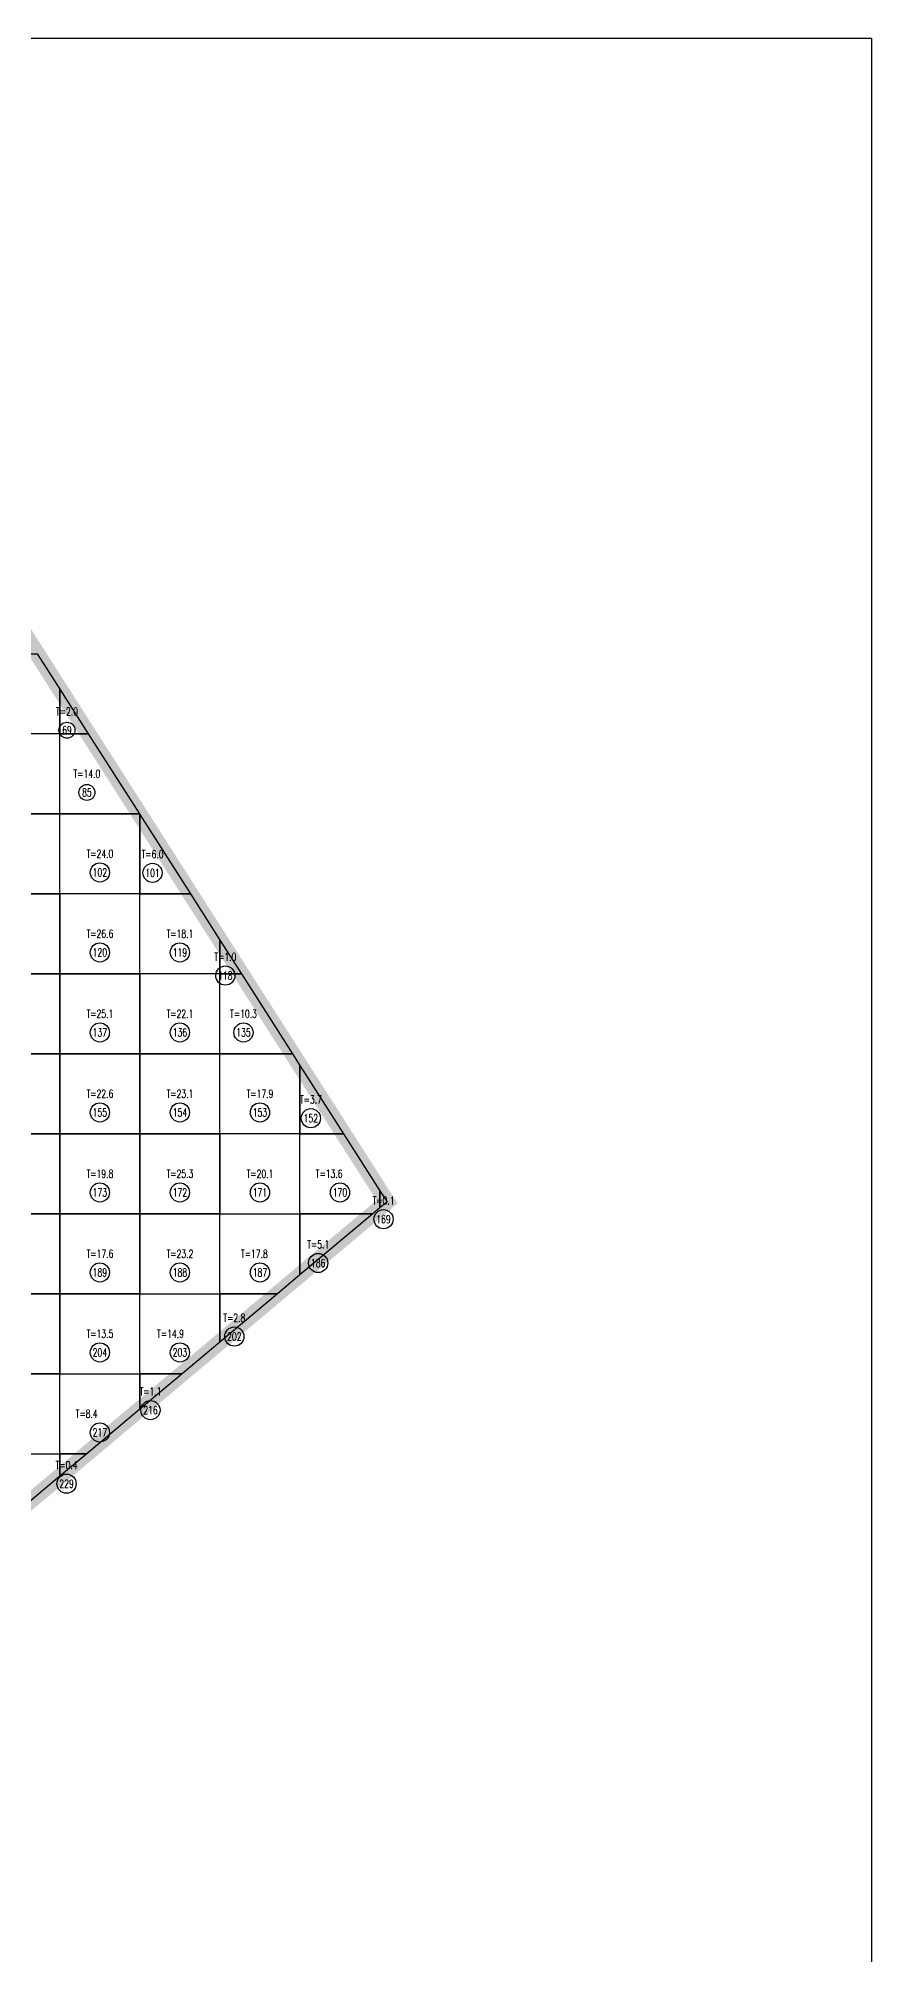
# Model space of a CAD drawing. Extents: x 4283 to 40403, y 1134 to 1764.
# Drawn here: x 20968.6 to 21012, y 1572.6 to 1672.4 of the extents above; entities that cross this region are included whole.
import ezdxf
from ezdxf.enums import TextEntityAlignment as Align

# ---------------------------------------------------------------- set-up
doc = ezdxf.new("R2010")
doc.units = 0
for name, color, linetype in [('tdz_25-3方格网', 2, 'Continuous'), ('tdz_25-3方格网计算', 7, 'Continuous'), ('tdz_土方计算图', 7, 'Continuous'), ('tdz_格田', 6, 'Continuous')]:
    doc.layers.add(name, color=color, linetype=linetype)
doc.styles.add('GLandNum', font='txt_____.ttf', dxfattribs={"width": 0.7, "height": 0.5})

msp = doc.modelspace()

# ---------------------------------------------------------------- linework, layer by layer
at = {"layer": 'tdz_25-3方格网', "linetype": 'Continuous'}
for points in [[(20969.722, 1638.456, 2827.5), (20969.722, 1636.137, 2827.489), (20965.555, 1636.137, 2827.79), (20965.555, 1640.304, 2827.504), (20968.543, 1640.304, 2827.5)], [(20971.202, 1636.137, 2827.483), (20969.722, 1636.137, 2827.489), (20969.722, 1638.456, 2827.5)], [(20965.555, 1636.137, 2827.79), (20965.555, 1631.97, 2827.795), (20969.722, 1631.97, 2827.351), (20969.722, 1636.137, 2827.489)], [(20969.722, 1636.137, 2827.489), (20971.202, 1636.137, 2827.483), (20973.861, 1631.97, 2827.452), (20969.722, 1631.97, 2827.351)], [(20965.555, 1631.97, 2827.795), (20965.555, 1627.804, 2828.012), (20969.722, 1627.804, 2827.181), (20969.722, 1631.97, 2827.351)], [(20973.889, 1631.926, 2827.451), (20973.889, 1627.804, 2827.369), (20969.722, 1627.804, 2827.181), (20969.722, 1631.97, 2827.351), (20973.861, 1631.97, 2827.452)], [(20976.519, 1627.804, 2827.419), (20973.889, 1627.804, 2827.369), (20973.889, 1631.926, 2827.451)], [(20965.555, 1627.804, 2828.012), (20965.555, 1623.637, 2828.341), (20969.722, 1623.637, 2827.365), (20969.722, 1627.804, 2827.181)], [(20969.722, 1627.804, 2827.181), (20969.722, 1623.637, 2827.365), (20973.889, 1623.637, 2827.219), (20973.889, 1627.804, 2827.369)], [(20978.055, 1625.396, 2827.401), (20978.055, 1623.637, 2827.388), (20973.889, 1623.637, 2827.219), (20973.889, 1627.804, 2827.369), (20976.519, 1627.804, 2827.419)], [(20979.178, 1623.637, 2827.387), (20978.055, 1623.637, 2827.388), (20978.055, 1625.396, 2827.401)], [(20965.555, 1623.637, 2828.341), (20965.555, 1619.47, 2828.438), (20969.722, 1619.47, 2827.428), (20969.722, 1623.637, 2827.365)], [(20969.722, 1623.637, 2827.365), (20969.722, 1619.47, 2827.428), (20973.889, 1619.47, 2827.403), (20973.889, 1623.637, 2827.219)], [(20973.889, 1623.637, 2827.219), (20973.889, 1619.47, 2827.403), (20978.055, 1619.47, 2827.258), (20978.055, 1623.637, 2827.388)], [(20978.055, 1623.637, 2827.388), (20979.178, 1623.637, 2827.387), (20981.836, 1619.47, 2827.355), (20978.055, 1619.47, 2827.258)], [(20965.555, 1619.47, 2828.438), (20965.555, 1615.304, 2828.537), (20969.722, 1615.304, 2827.771), (20969.722, 1619.47, 2827.428)], [(20969.722, 1619.47, 2827.428), (20969.722, 1615.304, 2827.771), (20973.889, 1615.304, 2827.228), (20973.889, 1619.47, 2827.403)], [(20973.889, 1619.47, 2827.403), (20973.889, 1615.304, 2827.228), (20978.055, 1615.304, 2827.327), (20978.055, 1619.47, 2827.258)], [(20982.222, 1618.866, 2827.35), (20982.222, 1615.304, 2827.297), (20978.055, 1615.304, 2827.327), (20978.055, 1619.47, 2827.258), (20981.836, 1619.47, 2827.355)], [(20984.495, 1615.304, 2827.323), (20982.222, 1615.304, 2827.297), (20982.222, 1618.866, 2827.35)], [(20965.555, 1615.304, 2828.537), (20965.555, 1611.137, 2828.806), (20969.722, 1611.137, 2828.084), (20969.722, 1615.304, 2827.771)], [(20969.722, 1615.304, 2827.771), (20969.722, 1611.137, 2828.084), (20973.889, 1611.137, 2827.202), (20973.889, 1615.304, 2827.228)], [(20973.889, 1615.304, 2827.228), (20973.889, 1611.137, 2827.202), (20978.055, 1611.137, 2827.242), (20978.055, 1615.304, 2827.327)], [(20978.055, 1615.304, 2827.327), (20978.055, 1611.137, 2827.242), (20982.222, 1611.137, 2827.282), (20982.222, 1615.304, 2827.297)], [(20986.019, 1611.137, 2827.332), (20982.222, 1611.137, 2827.282), (20982.222, 1615.304, 2827.297), (20984.495, 1615.304, 2827.323), (20986.389, 1612.336, 2827.299), (20986.389, 1611.447, 2827.313)], [(20986.389, 1611.447, 2827.313), (20986.389, 1612.336, 2827.299), (20986.758, 1611.757, 2827.295)], [(20965.555, 1611.137, 2828.806), (20965.555, 1606.97, 2828.809), (20969.722, 1606.97, 2827.96), (20969.722, 1611.137, 2828.084)], [(20969.722, 1611.137, 2828.084), (20969.722, 1606.97, 2827.96), (20973.889, 1606.97, 2827.407), (20973.889, 1611.137, 2827.202)], [(20973.889, 1611.137, 2827.202), (20973.889, 1606.97, 2827.407), (20978.055, 1606.97, 2827.506), (20978.055, 1611.137, 2827.242)], [(20981.052, 1606.97, 2827.577), (20978.055, 1606.97, 2827.506), (20978.055, 1611.137, 2827.242), (20982.222, 1611.137, 2827.282), (20982.222, 1607.952, 2827.518)], [(20982.222, 1611.137, 2827.282), (20986.019, 1611.137, 2827.332), (20982.222, 1607.952, 2827.518)], [(20965.555, 1606.97, 2828.809), (20965.555, 1602.804, 2828.452), (20969.722, 1602.804, 2828.02), (20969.722, 1606.97, 2827.96)], [(20969.722, 1606.97, 2827.96), (20969.722, 1602.804, 2828.02), (20973.889, 1602.804, 2827.892), (20973.889, 1606.97, 2827.407)], [(20976.085, 1602.804, 2827.821), (20973.889, 1602.804, 2827.892), (20973.889, 1606.97, 2827.407), (20978.055, 1606.97, 2827.506), (20978.055, 1604.457, 2827.724)], [(20978.055, 1606.97, 2827.506), (20981.052, 1606.97, 2827.577), (20978.055, 1604.457, 2827.724)], [(20965.555, 1602.804, 2828.452), (20965.555, 1598.637, 2828.246), (20969.722, 1598.637, 2828.111), (20969.722, 1602.804, 2828.02)], [(20971.118, 1598.637, 2828.066), (20969.722, 1598.637, 2828.111), (20969.722, 1602.804, 2828.02), (20973.889, 1602.804, 2827.892), (20973.889, 1600.961, 2827.929)], [(20973.889, 1602.804, 2827.892), (20976.085, 1602.804, 2827.821), (20973.889, 1600.961, 2827.929)], [(20966.151, 1594.47, 2828.311), (20965.555, 1594.47, 2828.363), (20965.555, 1598.637, 2828.246), (20969.722, 1598.637, 2828.111), (20969.722, 1597.466, 2828.135)], [(20969.722, 1598.637, 2828.111), (20971.118, 1598.637, 2828.066), (20969.722, 1597.466, 2828.135)]]:
    msp.add_polyline3d(points, close=True, dxfattribs=at)
at = {"layer": 'tdz_25-3方格网计算', "color": 7, "linetype": 'Continuous'}
for centre, radius in [((20970.092, 1636.324), 0.417), ((20971.127, 1633.081), 0.417), ((20971.805, 1628.915), 0.5), ((20974.546, 1628.893), 0.5), ((20971.805, 1624.748), 0.5), ((20975.972, 1624.748), 0.5), ((20978.336, 1623.544), 0.5), ((20971.805, 1620.581), 0.5), ((20975.972, 1620.581), 0.5), ((20979.281, 1620.581), 0.5), ((20971.805, 1616.415), 0.5), ((20975.972, 1616.415), 0.5), ((20980.139, 1616.415), 0.5), ((20982.79, 1616.113), 0.5), ((20971.805, 1612.248), 0.5), ((20975.972, 1612.248), 0.5), ((20980.139, 1612.248), 0.5), ((20984.305, 1612.248), 0.5), ((20986.573, 1610.852), 0.5), ((20983.171, 1608.572), 0.5), ((20971.805, 1608.081), 0.5), ((20975.972, 1608.081), 0.5), ((20980.139, 1608.081), 0.5), ((20978.805, 1604.741), 0.5), ((20971.805, 1603.915), 0.5), ((20975.972, 1603.915), 0.5), ((20974.438, 1600.91), 0.5), ((20971.805, 1599.748), 0.5), ((20970.071, 1597.079), 0.5)]:
    msp.add_circle(centre, radius, dxfattribs=at)
at = {"layer": 'tdz_土方计算图', "linetype": 'Continuous'}
for points in [[(20881.99, 1672.357), (21011.99, 1672.357)], [(21011.99, 1672.357), (21011.99, 1512.357)]]:
    msp.add_lwpolyline(points, dxfattribs=at)
at = {"layer": 'tdz_格田', "linetype": 'Continuous', "lineweight": 60, "const_width": 0.833}
msp.add_lwpolyline([(20941.316, 1573.637), (20907.222, 1639.604), (20936.04, 1660.824), (20948.908, 1671.077), (20986.758, 1611.757), (20941.316, 1573.637)], close=True, dxfattribs=at)

# ---------------------------------------------------------------- texts
at = {"layer": 'tdz_25-3方格网计算', "color": 2, "linetype": 'Continuous', "style": 'GLandNum', "width": 0.7}
for s, p in [('T=2.0', (20970.092, 1637.297)), ('T=14.0', (20971.127, 1634.054)), ('T=24.0', (20971.805, 1629.887)), ('T=6.0', (20974.546, 1629.865)), ('T=26.6', (20971.805, 1625.72)), ('T=18.1', (20975.972, 1625.72)), ('T=1.0', (20978.336, 1624.517)), ('T=25.1', (20971.805, 1621.554)), ('T=22.1', (20975.972, 1621.554)), ('T=10.3', (20979.281, 1621.554)), ('T=22.6', (20971.805, 1617.387)), ('T=23.1', (20975.972, 1617.387)), ('T=17.9', (20980.139, 1617.387)), ('T=3.7', (20982.79, 1617.085)), ('T=19.8', (20971.805, 1613.22)), ('T=25.3', (20975.972, 1613.22)), ('T=20.1', (20980.139, 1613.22)), ('T=13.6', (20983.74, 1613.22)), ('T=0.1', (20986.573, 1611.824)), ('T=17.6', (20971.805, 1609.054)), ('T=23.2', (20975.972, 1609.054)), ('T=17.8', (20979.846, 1609.054)), ('T=5.1', (20983.171, 1609.544)), ('T=2.8', (20978.805, 1605.713)), ('T=13.5', (20971.805, 1604.887)), ('T=14.9', (20975.479, 1604.887)), ('T=1.1', (20974.438, 1601.883)), ('T=8.4', (20971.113, 1600.72)), ('T=0.4', (20970.071, 1598.052))]:
    msp.add_text(s, height=0.4167, dxfattribs=at).set_placement(p, align=Align.MIDDLE_CENTER)
at = {"layer": 'tdz_25-3方格网计算', "color": 7, "linetype": 'Continuous', "style": 'GLandNum', "width": 0.7}
for s, p in [('69', (20970.092, 1636.324)), ('85', (20971.127, 1633.081)), ('102', (20971.805, 1628.915)), ('101', (20974.546, 1628.893)), ('120', (20971.805, 1624.748)), ('119', (20975.972, 1624.748)), ('118', (20978.336, 1623.544)), ('137', (20971.805, 1620.581)), ('136', (20975.972, 1620.581)), ('135', (20979.281, 1620.581)), ('155', (20971.805, 1616.415)), ('154', (20975.972, 1616.415)), ('153', (20980.139, 1616.415)), ('152', (20982.79, 1616.113)), ('173', (20971.805, 1612.248)), ('172', (20975.972, 1612.248)), ('171', (20980.139, 1612.248)), ('170', (20984.305, 1612.248)), ('169', (20986.573, 1610.852)), ('189', (20971.805, 1608.081)), ('188', (20975.972, 1608.081)), ('187', (20980.139, 1608.081)), ('186', (20983.171, 1608.572)), ('202', (20978.805, 1604.741)), ('204', (20971.805, 1603.915)), ('203', (20975.972, 1603.915)), ('216', (20974.438, 1600.91)), ('217', (20971.805, 1599.748)), ('229', (20970.071, 1597.079))]:
    msp.add_text(s, height=0.4167, dxfattribs=at).set_placement(p, align=Align.MIDDLE_CENTER)

doc.saveas('drawing.dxf')
